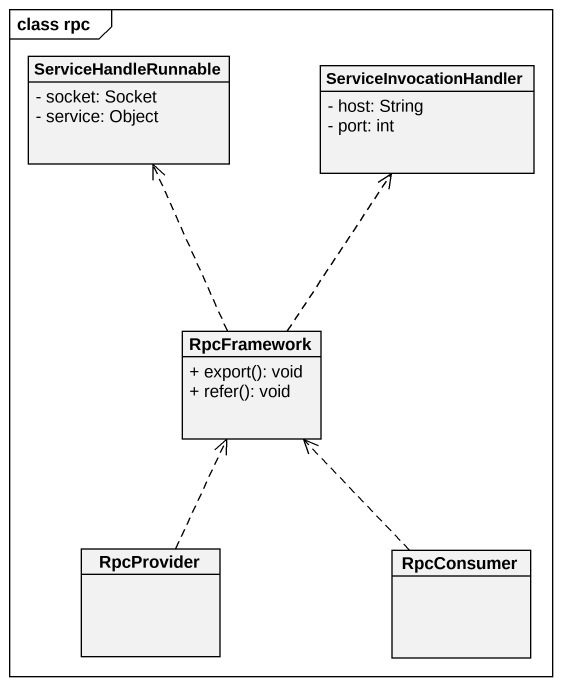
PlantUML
@startuml
mainframe class rpc
hide circle
hide empty members
skinparam classAttributeIconSize 0
class ServiceHandleRunnable {
  - socket: Socket
  - service: Object
}
class ServiceInvocationHandler {
  - host: String
  - port: int
}
class RpcFramework {
  + export(): void
  + refer(): void
}
class RpcProvider
class RpcConsumer
RpcFramework .up.> ServiceHandleRunnable
RpcFramework .up.> ServiceInvocationHandler
RpcProvider .up.> RpcFramework
RpcConsumer .up.> RpcFramework
@enduml
